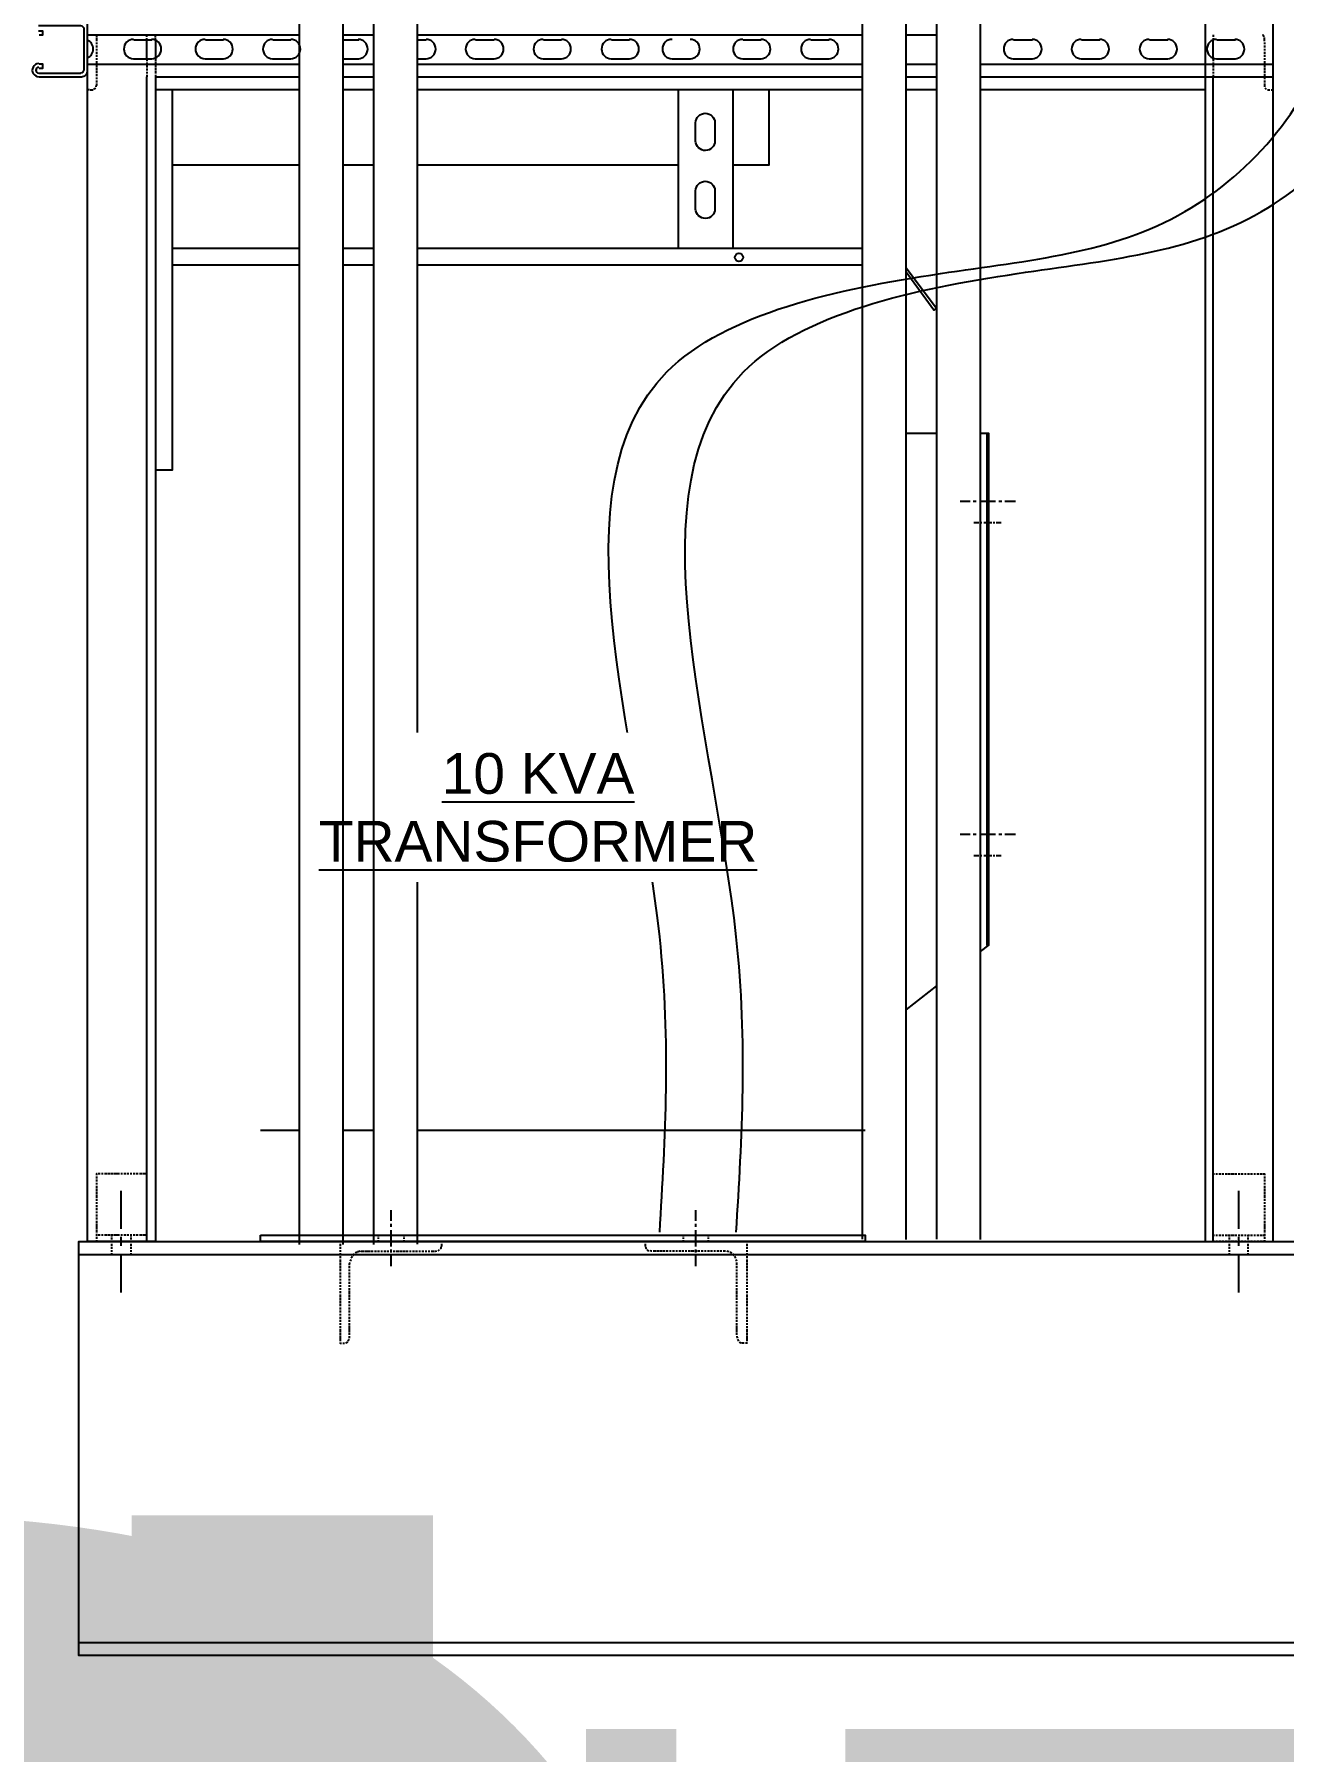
# Model space of a CAD drawing. Header units: feet. Extents: x -18 to 2540, y -48 to 1440.
# Drawn here: x 2076.04 to 2081.39, y 1375.32 to 1382.67 of the extents above; entities that cross this region are included whole.
import ezdxf
from ezdxf import colors
from ezdxf.entities.mleader import LeaderData, LeaderLine
from ezdxf.enums import TextEntityAlignment as Align
from ezdxf.math import Vec2, Vec3

# ---------------------------------------------------------------- set-up
doc = ezdxf.new("R2018")
doc.units = ezdxf.units.FT
doc.header["$MEASUREMENT"] = 0
for name, color, linetype in [('G-ANNO-TEXT', 1, 'Continuous'), ('PDF8_AM_5', 7, 'Continuous'), ('PDF8_LP_OBJ-Hidden', 7, 'Continuous'), ('PDF8_LP_OBJ-Misc', 7, 'Continuous'), ('PDF8_LP_OBJ-Text', 7, 'Continuous')]:
    doc.layers.add(name, color=color, linetype=linetype)
doc.styles.add('NEI-A', font='arial.ttf')

# ---------------------------------------------------------------- blocks, each defined once
blk = doc.blocks.new('Equipment Callout Arrowhead .75')
at = {"color": 0}
blk.add_ellipse((-0.248, 0), major_axis=(0.743, 0), ratio=0.350959, start_param=-0.80282, end_param=3.944413, dxfattribs=at)
blk = doc.blocks.new('TITLE NAME')
at = {"lineweight": 30, "flags": 104}
blk.add_attdef('TITLE_NAME', text='', height=0.2, dxfattribs=at).set_placement((-0.0288, 0.2128), align=Align.BOTTOM_LEFT)
at = {"style": 'NEI-A'}
for tag, p in [('SCALE:', (0, 0)), ('1"_=_', (0.5614, 0.0023))]:
    blk.add_attdef(tag, text='', height=0.1, dxfattribs=at).set_placement(p, align=Align.BOTTOM_LEFT)
blk = doc.blocks.new('DETAIL_TITLE')
at = {"style": 'NEI-A', "flags": 8}
blk.add_attdef('#', text='', height=0.25, dxfattribs=at).set_placement((0.5922, -0.5109), align=Align.MIDDLE_CENTER)
at = {"lineweight": 30, "flags": 104}
blk.add_attdef('DETAIL_TITLE', text='', height=0.25, dxfattribs=at).set_placement((0.9099, -0.5251), align=Align.BOTTOM_LEFT)
at = {"style": 'NEI-A'}
for tag, p in [('SCALE:', (0.9386, -0.7379)), ('1"_=_', (1.5474, -0.7379))]:
    blk.add_attdef(tag, text='', height=0.1094, dxfattribs=at).set_placement(p, align=Align.BOTTOM_LEFT)

msp = doc.modelspace()

# ---------------------------------------------------------------- linework, layer by layer
at = {"layer": 'G-ANNO-TEXT'}
for points in [[(2078.717475, 1377.542928), (2078.717475, 1378.805471), (2078.748673, 1381.221447), (2079.918526, 1381.642295), (2080.963599, 1381.907273), (2081.587522, 1382.702209), (2081.618715, 1383.154229)], [(2079.045031, 1377.542928), (2079.045031, 1378.805471), (2079.076229, 1381.221447), (2080.246081, 1381.642295), (2081.291155, 1381.907273), (2081.915077, 1382.702209), (2081.946271, 1383.154229)]]:
    msp.add_spline(points, degree=3, dxfattribs=at)
at = {"layer": 'PDF8_AM_5', "lineweight": 25}
msp.add_lwpolyline([(2080.87967, 1377.504112), (2082.327939, 1377.504112)], dxfattribs=at)
at = {"layer": 'PDF8_LP_OBJ-Hidden', "lineweight": 25}
for points in [[(2076.270812, 1382.657071), (2076.270812, 1382.665073)], [(2076.270812, 1382.643736), (2076.270812, 1382.651737)], [(2076.270812, 1382.6304), (2076.270812, 1382.638401)], [(2076.270812, 1382.617064), (2076.270812, 1382.625065)], [(2076.270812, 1382.601061), (2076.270812, 1382.61173)], [(2076.31082, 1382.665073), (2076.31082, 1382.662406), (2076.308152, 1382.657071), (2076.308152, 1382.654404)], [(2076.308152, 1382.651737), (2076.308152, 1382.635734)], [(2076.308152, 1382.6304), (2076.308152, 1382.622398)], [(2076.308152, 1382.617064), (2076.308152, 1382.609062)], [(2076.524193, 1382.654404), (2076.524193, 1382.662406)], [(2076.524193, 1382.641068), (2076.524193, 1382.64907)], [(2076.561533, 1382.651737), (2076.561533, 1382.662406)], [(2076.561533, 1382.638401), (2076.561533, 1382.64907)], [(2081.085041, 1382.662406), (2081.085041, 1382.654404)], [(2081.085041, 1382.64907), (2081.085041, 1382.641068)], [(2081.301082, 1382.654404), (2081.301082, 1382.657071), (2081.298415, 1382.662406), (2081.298415, 1382.665073)], [(2081.303749, 1382.635734), (2081.303749, 1382.651737)], [(2081.303749, 1382.6304), (2081.303749, 1382.622398)], [(2081.303749, 1382.617064), (2081.303749, 1382.609062)], [(2081.341089, 1382.657071), (2081.341089, 1382.665073)], [(2081.341089, 1382.643736), (2081.341089, 1382.651737)], [(2081.341089, 1382.6304), (2081.341089, 1382.638401)], [(2081.341089, 1382.617064), (2081.341089, 1382.625065)], [(2081.341089, 1382.601061), (2081.341089, 1382.61173)], [(2076.270812, 1382.587725), (2076.270812, 1382.598394)], [(2076.270812, 1382.574389), (2076.270812, 1382.585058)], [(2076.270812, 1382.561054), (2076.270812, 1382.571722)], [(2076.270812, 1382.547718), (2076.270812, 1382.558386)], [(2076.270812, 1382.534382), (2076.270812, 1382.542383)], [(2076.308152, 1382.603728), (2076.308152, 1382.595727)], [(2076.308152, 1382.590392), (2076.308152, 1382.582391)], [(2076.308152, 1382.577056), (2076.308152, 1382.569055)], [(2076.308152, 1382.563721), (2076.308152, 1382.555719)], [(2076.308152, 1382.550385), (2076.308152, 1382.539716)], [(2076.308152, 1382.537049), (2076.308152, 1382.52638)], [(2076.524193, 1382.558386), (2076.524193, 1382.550385)], [(2076.524193, 1382.545051), (2076.524193, 1382.537049)], [(2076.561533, 1382.561054), (2076.561533, 1382.550385)], [(2076.561533, 1382.547718), (2076.561533, 1382.537049)], [(2076.561533, 1382.534382), (2076.561533, 1382.523713)], [(2081.085041, 1382.558386), (2081.085041, 1382.550385)], [(2081.085041, 1382.545051), (2081.085041, 1382.537049)], [(2081.303749, 1382.603728), (2081.303749, 1382.595727)], [(2081.303749, 1382.590392), (2081.303749, 1382.582391)], [(2081.303749, 1382.577056), (2081.303749, 1382.569055)], [(2081.303749, 1382.563721), (2081.303749, 1382.555719)], [(2081.303749, 1382.550385), (2081.303749, 1382.539716)], [(2081.303749, 1382.537049), (2081.303749, 1382.52638)], [(2081.341089, 1382.587725), (2081.341089, 1382.598394)], [(2081.341089, 1382.574389), (2081.341089, 1382.585058)], [(2081.341089, 1382.561054), (2081.341089, 1382.571722)], [(2081.341089, 1382.547718), (2081.341089, 1382.558386)], [(2081.341089, 1382.534382), (2081.341089, 1382.542383)], [(2076.270812, 1382.521046), (2076.270812, 1382.529048)], [(2076.270812, 1382.50771), (2076.270812, 1382.515712)], [(2076.270812, 1382.494374), (2076.270812, 1382.502376)], [(2076.270812, 1382.481039), (2076.270812, 1382.48904)], [(2076.270812, 1382.467703), (2076.270812, 1382.475704)], [(2076.270812, 1382.4517), (2076.270812, 1382.462368)], [(2076.308152, 1382.523713), (2076.308152, 1382.513045)], [(2076.308152, 1382.510377), (2076.308152, 1382.499709)], [(2076.308152, 1382.494374), (2076.308152, 1382.486373)], [(2076.308152, 1382.481039), (2076.308152, 1382.473037)], [(2076.308152, 1382.467703), (2076.308152, 1382.459701)], [(2076.524193, 1382.531715), (2076.524193, 1382.523713)], [(2076.524193, 1382.518379), (2076.524193, 1382.510377)], [(2076.524193, 1382.505043), (2076.524193, 1382.497042)], [(2076.524193, 1382.491707), (2076.524193, 1382.483706)], [(2076.561533, 1382.521046), (2076.561533, 1382.510377)], [(2076.561533, 1382.50771), (2076.561533, 1382.497042)], [(2076.561533, 1382.491707), (2076.561533, 1382.483706)], [(2081.085041, 1382.531715), (2081.085041, 1382.523713)], [(2081.085041, 1382.518379), (2081.085041, 1382.510377)], [(2081.085041, 1382.505043), (2081.085041, 1382.497042)], [(2081.085041, 1382.491707), (2081.085041, 1382.483706)], [(2081.303749, 1382.523713), (2081.303749, 1382.513045)], [(2081.303749, 1382.510377), (2081.303749, 1382.499709)], [(2081.303749, 1382.494374), (2081.303749, 1382.486373)], [(2081.303749, 1382.481039), (2081.303749, 1382.473037)], [(2081.303749, 1382.467703), (2081.303749, 1382.459701)], [(2081.341089, 1382.521046), (2081.341089, 1382.529048)], [(2081.341089, 1382.50771), (2081.341089, 1382.515712)], [(2081.341089, 1382.494374), (2081.341089, 1382.502376)], [(2081.341089, 1382.481039), (2081.341089, 1382.48904)], [(2081.341089, 1382.467703), (2081.341089, 1382.475704)], [(2081.341089, 1382.4517), (2081.341089, 1382.462368)], [(2076.270812, 1382.438364), (2076.270812, 1382.449033)], [(2076.278814, 1382.427695), (2076.270812, 1382.427695), (2076.270812, 1382.435697)], [(2076.281481, 1382.427695), (2076.294817, 1382.427695)], [(2076.297484, 1382.430363), (2076.300151, 1382.43303), (2076.302818, 1382.43303), (2076.305485, 1382.435697)], [(2076.308152, 1382.454367), (2076.308152, 1382.446366), (2076.305485, 1382.443698), (2076.305485, 1382.441031)], [(2081.303749, 1382.454367), (2081.303749, 1382.441031)], [(2081.306416, 1382.435697), (2081.309083, 1382.43303), (2081.31175, 1382.430363)], [(2081.317085, 1382.427695), (2081.327753, 1382.427695)], [(2081.333088, 1382.427695), (2081.341089, 1382.427695), (2081.341089, 1382.435697)], [(2081.341089, 1382.438364), (2081.341089, 1382.449033)], [(2076.31082, 1377.792166), (2076.308152, 1377.792166), (2076.308152, 1377.786832)], [(2076.308152, 1377.781497), (2076.308152, 1377.773496)], [(2076.308152, 1377.768162), (2076.308152, 1377.76016)], [(2076.324155, 1377.792166), (2076.316154, 1377.792166)], [(2076.337491, 1377.792166), (2076.32949, 1377.792166)], [(2076.353494, 1377.792166), (2076.342826, 1377.792166)], [(2076.36683, 1377.792166), (2076.356161, 1377.792166)], [(2076.380166, 1377.792166), (2076.369497, 1377.792166)], [(2076.393502, 1377.792166), (2076.382833, 1377.792166)], [(2076.406838, 1377.792166), (2076.396169, 1377.792166)], [(2076.420173, 1377.792166), (2076.412172, 1377.792166)], [(2076.433509, 1377.792166), (2076.425508, 1377.792166)], [(2076.446845, 1377.792166), (2076.438843, 1377.792166)], [(2076.460181, 1377.792166), (2076.452179, 1377.792166)], [(2076.473517, 1377.792166), (2076.465515, 1377.792166)], [(2076.486852, 1377.792166), (2076.478851, 1377.792166)], [(2076.502855, 1377.792166), (2076.492187, 1377.792166)], [(2076.516191, 1377.792166), (2076.505523, 1377.792166)], [(2076.524193, 1377.786832), (2076.524193, 1377.792166), (2076.518858, 1377.792166)], [(2076.524193, 1377.773496), (2076.524193, 1377.781497)], [(2076.524193, 1377.76016), (2076.524193, 1377.768162)], [(2081.085041, 1377.786832), (2081.085041, 1377.792166), (2081.090376, 1377.792166)], [(2081.085041, 1377.773496), (2081.085041, 1377.781497)], [(2081.085041, 1377.76016), (2081.085041, 1377.768162)], [(2081.09571, 1377.792166), (2081.103712, 1377.792166)], [(2081.109046, 1377.792166), (2081.117047, 1377.792166)], [(2081.122382, 1377.792166), (2081.130383, 1377.792166)], [(2081.135718, 1377.792166), (2081.146386, 1377.792166)], [(2081.149053, 1377.792166), (2081.159722, 1377.792166)], [(2081.162389, 1377.792166), (2081.173058, 1377.792166)], [(2081.175725, 1377.792166), (2081.186394, 1377.792166)], [(2081.191728, 1377.792166), (2081.19973, 1377.792166)], [(2081.205064, 1377.792166), (2081.213065, 1377.792166)], [(2081.2184, 1377.792166), (2081.226401, 1377.792166)], [(2081.231735, 1377.792166), (2081.239737, 1377.792166)], [(2081.245071, 1377.792166), (2081.253073, 1377.792166)], [(2081.258407, 1377.792166), (2081.266409, 1377.792166)], [(2081.271743, 1377.792166), (2081.279744, 1377.792166)], [(2081.285079, 1377.792166), (2081.295747, 1377.792166)], [(2081.298415, 1377.792166), (2081.303749, 1377.792166), (2081.303749, 1377.786832)], [(2081.303749, 1377.781497), (2081.303749, 1377.773496)], [(2081.303749, 1377.768162), (2081.303749, 1377.76016)], [(2076.308152, 1377.754826), (2076.308152, 1377.746824)], [(2076.308152, 1377.74149), (2076.308152, 1377.730821)], [(2076.308152, 1377.728154), (2076.308152, 1377.717485)], [(2076.308152, 1377.714818), (2076.308152, 1377.70415)], [(2076.308152, 1377.701482), (2076.308152, 1377.690814)], [(2076.524193, 1377.746824), (2076.524193, 1377.754826)], [(2076.524193, 1377.730821), (2076.524193, 1377.74149)], [(2076.524193, 1377.717485), (2076.524193, 1377.728154)], [(2076.524193, 1377.70415), (2076.524193, 1377.714818)], [(2076.524193, 1377.690814), (2076.524193, 1377.701482)], [(2081.085041, 1377.746824), (2081.085041, 1377.754826)], [(2081.085041, 1377.730821), (2081.085041, 1377.74149)], [(2081.085041, 1377.717485), (2081.085041, 1377.728154)], [(2081.085041, 1377.70415), (2081.085041, 1377.714818)], [(2081.085041, 1377.690814), (2081.085041, 1377.701482)], [(2081.303749, 1377.754826), (2081.303749, 1377.746824)], [(2081.303749, 1377.74149), (2081.303749, 1377.730821)], [(2081.303749, 1377.728154), (2081.303749, 1377.717485)], [(2081.303749, 1377.714818), (2081.303749, 1377.70415)], [(2081.303749, 1377.701482), (2081.303749, 1377.690814)], [(2076.308152, 1377.685479), (2076.308152, 1377.677478)], [(2076.308152, 1377.672144), (2076.308152, 1377.664142)], [(2076.308152, 1377.658808), (2076.308152, 1377.650806)], [(2076.308152, 1377.645472), (2076.308152, 1377.637471)], [(2076.308152, 1377.632136), (2076.308152, 1377.624135)], [(2076.308152, 1377.6188), (2076.308152, 1377.610799)], [(2076.524193, 1377.677478), (2076.524193, 1377.685479)], [(2076.524193, 1377.664142), (2076.524193, 1377.672144)], [(2076.524193, 1377.650806), (2076.524193, 1377.658808)], [(2076.524193, 1377.637471), (2076.524193, 1377.645472)], [(2076.524193, 1377.624135), (2076.524193, 1377.632136)], [(2076.524193, 1377.610799), (2076.524193, 1377.6188)], [(2081.085041, 1377.677478), (2081.085041, 1377.685479)], [(2081.085041, 1377.664142), (2081.085041, 1377.672144)], [(2081.085041, 1377.650806), (2081.085041, 1377.658808)], [(2081.085041, 1377.637471), (2081.085041, 1377.645472)], [(2081.085041, 1377.624135), (2081.085041, 1377.632136)], [(2081.085041, 1377.610799), (2081.085041, 1377.6188)], [(2081.303749, 1377.685479), (2081.303749, 1377.677478)], [(2081.303749, 1377.672144), (2081.303749, 1377.664142)], [(2081.303749, 1377.658808), (2081.303749, 1377.650806)], [(2081.303749, 1377.645472), (2081.303749, 1377.637471)], [(2081.303749, 1377.632136), (2081.303749, 1377.624135)], [(2081.303749, 1377.6188), (2081.303749, 1377.610799)], [(2076.308152, 1377.605465), (2076.308152, 1377.597463)], [(2076.308152, 1377.592129), (2076.308152, 1377.58146)], [(2076.308152, 1377.578793), (2076.308152, 1377.568124)], [(2076.308152, 1377.565457), (2076.308152, 1377.554788)], [(2076.308152, 1377.552121), (2076.308152, 1377.541453)], [(2076.524193, 1377.597463), (2076.524193, 1377.605465)], [(2076.524193, 1377.58146), (2076.524193, 1377.592129)], [(2076.524193, 1377.568124), (2076.524193, 1377.578793)], [(2076.524193, 1377.554788), (2076.524193, 1377.565457)], [(2076.524193, 1377.541453), (2076.524193, 1377.552121)], [(2081.085041, 1377.597463), (2081.085041, 1377.605465)], [(2081.085041, 1377.58146), (2081.085041, 1377.592129)], [(2081.085041, 1377.568124), (2081.085041, 1377.578793)], [(2081.085041, 1377.554788), (2081.085041, 1377.565457)], [(2081.085041, 1377.541453), (2081.085041, 1377.552121)], [(2081.303749, 1377.605465), (2081.303749, 1377.597463)], [(2081.303749, 1377.592129), (2081.303749, 1377.58146)], [(2081.303749, 1377.578793), (2081.303749, 1377.568124)], [(2081.303749, 1377.565457), (2081.303749, 1377.554788)], [(2081.303749, 1377.552121), (2081.303749, 1377.541453)], [(2076.308152, 1377.536118), (2076.308152, 1377.528117)], [(2076.31082, 1377.530784), (2076.308152, 1377.530784)], [(2076.308152, 1377.522783), (2076.308152, 1377.514781)], [(2076.308152, 1377.509447), (2076.308152, 1377.504112), (2076.31082, 1377.504112)], [(2076.324155, 1377.530784), (2076.316154, 1377.530784)], [(2076.316154, 1377.504112), (2076.324155, 1377.504112)], [(2076.337491, 1377.530784), (2076.32949, 1377.530784)], [(2076.32949, 1377.504112), (2076.337491, 1377.504112)], [(2076.353494, 1377.530784), (2076.342826, 1377.530784)], [(2076.342826, 1377.504112), (2076.353494, 1377.504112)], [(2076.36683, 1377.530784), (2076.356161, 1377.530784)], [(2076.356161, 1377.504112), (2076.36683, 1377.504112)], [(2076.380166, 1377.530784), (2076.369497, 1377.530784)], [(2076.369497, 1377.504112), (2076.380166, 1377.504112)], [(2076.374832, 1377.52545), (2076.374832, 1377.530784)], [(2076.374832, 1377.512114), (2076.374832, 1377.520115)], [(2076.374832, 1377.498778), (2076.374832, 1377.50678)], [(2076.374832, 1377.485442), (2076.374832, 1377.493444)], [(2076.374832, 1377.472106), (2076.374832, 1377.480108)], [(2076.393502, 1377.530784), (2076.382833, 1377.530784)], [(2076.382833, 1377.504112), (2076.393502, 1377.504112)], [(2076.406838, 1377.530784), (2076.396169, 1377.530784)], [(2076.396169, 1377.504112), (2076.406838, 1377.504112)], [(2076.420173, 1377.530784), (2076.412172, 1377.530784)], [(2076.412172, 1377.504112), (2076.420173, 1377.504112)], [(2076.433509, 1377.530784), (2076.425508, 1377.530784)], [(2076.425508, 1377.504112), (2076.433509, 1377.504112)], [(2076.446845, 1377.530784), (2076.438843, 1377.530784)], [(2076.438843, 1377.504112), (2076.446845, 1377.504112)], [(2076.460181, 1377.530784), (2076.452179, 1377.530784)], [(2076.452179, 1377.504112), (2076.460181, 1377.504112)], [(2076.457514, 1377.52545), (2076.457514, 1377.530784)], [(2076.457514, 1377.512114), (2076.457514, 1377.520115)], [(2076.457514, 1377.498778), (2076.457514, 1377.50678)], [(2076.457514, 1377.485442), (2076.457514, 1377.493444)], [(2076.457514, 1377.472106), (2076.457514, 1377.480108)], [(2076.473517, 1377.530784), (2076.465515, 1377.530784)], [(2076.465515, 1377.504112), (2076.473517, 1377.504112)], [(2076.486852, 1377.530784), (2076.478851, 1377.530784)], [(2076.478851, 1377.504112), (2076.486852, 1377.504112)], [(2076.502855, 1377.530784), (2076.492187, 1377.530784)], [(2076.492187, 1377.504112), (2076.502855, 1377.504112)], [(2076.516191, 1377.530784), (2076.505523, 1377.530784)], [(2076.505523, 1377.504112), (2076.516191, 1377.504112)], [(2076.524193, 1377.530784), (2076.518858, 1377.530784)], [(2076.518858, 1377.504112), (2076.524193, 1377.504112), (2076.524193, 1377.509447)], [(2076.524193, 1377.528117), (2076.524193, 1377.536118)], [(2076.524193, 1377.514781), (2076.524193, 1377.522783)], [(2077.356348, 1377.504112), (2077.351013, 1377.504112), (2077.351013, 1377.498778)], [(2077.351013, 1377.493444), (2077.351013, 1377.485442)], [(2077.351013, 1377.480108), (2077.351013, 1377.472106)], [(2077.369683, 1377.504112), (2077.359015, 1377.504112)], [(2077.383019, 1377.504112), (2077.375018, 1377.504112)], [(2077.396355, 1377.504112), (2077.388354, 1377.504112)], [(2077.409691, 1377.504112), (2077.401689, 1377.504112)], [(2077.423027, 1377.504112), (2077.415025, 1377.504112)], [(2077.436362, 1377.504112), (2077.428361, 1377.504112)], [(2077.449698, 1377.504112), (2077.441697, 1377.504112)], [(2077.463034, 1377.504112), (2077.455033, 1377.504112)], [(2077.479037, 1377.504112), (2077.468368, 1377.504112)], [(2077.492373, 1377.504112), (2077.481704, 1377.504112)], [(2077.505709, 1377.504112), (2077.49504, 1377.504112)], [(2077.519045, 1377.504112), (2077.508376, 1377.504112)], [(2077.53238, 1377.504112), (2077.524379, 1377.504112)], [(2077.545716, 1377.504112), (2077.537715, 1377.504112)], [(2077.559052, 1377.504112), (2077.55105, 1377.504112)], [(2077.572388, 1377.504112), (2077.564386, 1377.504112)], [(2077.585724, 1377.504112), (2077.577722, 1377.504112)], [(2077.599059, 1377.504112), (2077.591058, 1377.504112)], [(2077.612395, 1377.504112), (2077.604394, 1377.504112)], [(2077.628398, 1377.504112), (2077.61773, 1377.504112)], [(2077.641734, 1377.504112), (2077.631065, 1377.504112)], [(2077.65507, 1377.504112), (2077.644401, 1377.504112)], [(2077.668406, 1377.504112), (2077.657737, 1377.504112)], [(2077.681741, 1377.504112), (2077.67374, 1377.504112)], [(2077.695077, 1377.504112), (2077.687076, 1377.504112)], [(2077.708413, 1377.504112), (2077.700412, 1377.504112)], [(2077.721749, 1377.504112), (2077.713747, 1377.504112)], [(2077.735085, 1377.504112), (2077.727083, 1377.504112)], [(2077.748421, 1377.504112), (2077.740419, 1377.504112)], [(2077.761756, 1377.504112), (2077.753755, 1377.504112)], [(2077.777759, 1377.504112), (2077.767091, 1377.504112)], [(2077.769758, 1377.464105), (2077.772425, 1377.466772), (2077.775092, 1377.469439)], [(2077.785761, 1377.498778), (2077.785761, 1377.504112), (2077.780426, 1377.504112)], [(2077.780426, 1377.472106), (2077.783094, 1377.474774), (2077.783094, 1377.480108)], [(2077.785761, 1377.482775), (2077.785761, 1377.493444)], [(2078.655256, 1377.498778), (2078.655256, 1377.504112), (2078.657923, 1377.504112)], [(2078.655256, 1377.493444), (2078.655256, 1377.482775)], [(2078.655256, 1377.480108), (2078.657923, 1377.477441), (2078.657923, 1377.474774), (2078.66059, 1377.472106)], [(2078.663257, 1377.504112), (2078.673926, 1377.504112)], [(2078.663257, 1377.469439), (2078.665925, 1377.466772), (2078.671259, 1377.464105)], [(2078.676593, 1377.504112), (2078.687262, 1377.504112)], [(2078.689929, 1377.504112), (2078.700598, 1377.504112)], [(2078.703265, 1377.504112), (2078.713934, 1377.504112)], [(2078.719268, 1377.504112), (2078.727269, 1377.504112)], [(2078.732604, 1377.504112), (2078.740605, 1377.504112)], [(2078.74594, 1377.504112), (2078.753941, 1377.504112)], [(2078.759275, 1377.504112), (2078.767277, 1377.504112)], [(2078.772611, 1377.504112), (2078.780613, 1377.504112)], [(2078.785947, 1377.504112), (2078.793948, 1377.504112)], [(2078.799283, 1377.504112), (2078.807284, 1377.504112)], [(2078.812619, 1377.504112), (2078.823287, 1377.504112)], [(2078.825954, 1377.504112), (2078.836623, 1377.504112)], [(2078.83929, 1377.504112), (2078.849959, 1377.504112)], [(2078.852626, 1377.504112), (2078.863295, 1377.504112)], [(2078.868629, 1377.504112), (2078.87663, 1377.504112)], [(2078.881965, 1377.504112), (2078.889966, 1377.504112)], [(2078.895301, 1377.504112), (2078.903302, 1377.504112)], [(2078.908636, 1377.504112), (2078.916638, 1377.504112)], [(2078.921972, 1377.504112), (2078.929974, 1377.504112)], [(2078.935308, 1377.504112), (2078.94331, 1377.504112)], [(2078.948644, 1377.504112), (2078.956645, 1377.504112)], [(2078.96198, 1377.504112), (2078.972648, 1377.504112)], [(2078.975316, 1377.504112), (2078.985984, 1377.504112)], [(2078.988651, 1377.504112), (2078.99932, 1377.504112)], [(2079.001987, 1377.504112), (2079.012656, 1377.504112)], [(2079.01799, 1377.504112), (2079.025992, 1377.504112)], [(2079.031326, 1377.504112), (2079.039327, 1377.504112)], [(2079.044662, 1377.504112), (2079.052663, 1377.504112)], [(2079.057998, 1377.504112), (2079.065999, 1377.504112)], [(2079.071333, 1377.504112), (2079.079335, 1377.504112)], [(2079.084669, 1377.504112), (2079.090004, 1377.504112), (2079.090004, 1377.498778)], [(2079.090004, 1377.493444), (2079.090004, 1377.485442)], [(2079.090004, 1377.480108), (2079.090004, 1377.472106)], [(2081.085041, 1377.528117), (2081.085041, 1377.536118)], [(2081.085041, 1377.530784), (2081.090376, 1377.530784)], [(2081.085041, 1377.514781), (2081.085041, 1377.522783)], [(2081.090376, 1377.504112), (2081.085041, 1377.504112), (2081.085041, 1377.509447)], [(2081.09571, 1377.530784), (2081.103712, 1377.530784)], [(2081.103712, 1377.504112), (2081.09571, 1377.504112)], [(2081.109046, 1377.530784), (2081.117047, 1377.530784)], [(2081.117047, 1377.504112), (2081.109046, 1377.504112)], [(2081.122382, 1377.530784), (2081.130383, 1377.530784)], [(2081.130383, 1377.504112), (2081.122382, 1377.504112)], [(2081.135718, 1377.530784), (2081.146386, 1377.530784)], [(2081.146386, 1377.504112), (2081.135718, 1377.504112)], [(2081.149053, 1377.530784), (2081.159722, 1377.530784)], [(2081.159722, 1377.504112), (2081.149053, 1377.504112)], [(2081.154388, 1377.52545), (2081.154388, 1377.530784)], [(2081.154388, 1377.512114), (2081.154388, 1377.520115)], [(2081.154388, 1377.498778), (2081.154388, 1377.50678)], [(2081.154388, 1377.485442), (2081.154388, 1377.493444)], [(2081.154388, 1377.472106), (2081.154388, 1377.480108)], [(2081.162389, 1377.530784), (2081.173058, 1377.530784)], [(2081.173058, 1377.504112), (2081.162389, 1377.504112)], [(2081.175725, 1377.530784), (2081.186394, 1377.530784)], [(2081.186394, 1377.504112), (2081.175725, 1377.504112)], [(2081.191728, 1377.530784), (2081.19973, 1377.530784)], [(2081.19973, 1377.504112), (2081.191728, 1377.504112)], [(2081.205064, 1377.530784), (2081.213065, 1377.530784)], [(2081.213065, 1377.504112), (2081.205064, 1377.504112)], [(2081.2184, 1377.530784), (2081.226401, 1377.530784)], [(2081.226401, 1377.504112), (2081.2184, 1377.504112)], [(2081.231735, 1377.530784), (2081.239737, 1377.530784)], [(2081.239737, 1377.504112), (2081.231735, 1377.504112)], [(2081.234403, 1377.52545), (2081.234403, 1377.530784)], [(2081.234403, 1377.512114), (2081.234403, 1377.520115)], [(2081.234403, 1377.498778), (2081.234403, 1377.50678)], [(2081.234403, 1377.485442), (2081.234403, 1377.493444)], [(2081.234403, 1377.472106), (2081.234403, 1377.480108)], [(2081.245071, 1377.530784), (2081.253073, 1377.530784)], [(2081.253073, 1377.504112), (2081.245071, 1377.504112)], [(2081.258407, 1377.530784), (2081.266409, 1377.530784)], [(2081.266409, 1377.504112), (2081.258407, 1377.504112)], [(2081.271743, 1377.530784), (2081.279744, 1377.530784)], [(2081.279744, 1377.504112), (2081.271743, 1377.504112)], [(2081.285079, 1377.530784), (2081.295747, 1377.530784)], [(2081.295747, 1377.504112), (2081.285079, 1377.504112)], [(2081.298415, 1377.530784), (2081.303749, 1377.530784)], [(2081.303749, 1377.509447), (2081.303749, 1377.504112), (2081.298415, 1377.504112)], [(2081.303749, 1377.536118), (2081.303749, 1377.528117)], [(2081.303749, 1377.522783), (2081.303749, 1377.514781)], [(2076.374832, 1377.458771), (2076.374832, 1377.466772)], [(2076.374832, 1377.448102), (2076.374832, 1377.453436)], [(2076.457514, 1377.458771), (2076.457514, 1377.466772)], [(2076.457514, 1377.448102), (2076.457514, 1377.453436)], [(2077.351013, 1377.466772), (2077.351013, 1377.458771)], [(2077.351013, 1377.453436), (2077.351013, 1377.445435)], [(2077.351013, 1377.4401), (2077.351013, 1377.432099)], [(2077.351013, 1377.426765), (2077.351013, 1377.416096)], [(2077.351013, 1377.413429), (2077.351013, 1377.40276)], [(2077.351013, 1377.400093), (2077.351013, 1377.389424)], [(2077.391021, 1377.40276), (2077.391021, 1377.408095), (2077.393688, 1377.413429)], [(2077.391021, 1377.389424), (2077.391021, 1377.397426)], [(2077.396355, 1377.426765), (2077.393688, 1377.418763)], [(2077.401689, 1377.4401), (2077.399022, 1377.434766), (2077.396355, 1377.432099)], [(2077.412358, 1377.450769), (2077.404356, 1377.442768)], [(2077.423027, 1377.456103), (2077.417692, 1377.456103), (2077.415025, 1377.453436)], [(2077.436362, 1377.461438), (2077.428361, 1377.458771), (2077.425694, 1377.458771)], [(2077.43903, 1377.461438), (2077.452365, 1377.461438)], [(2077.455033, 1377.461438), (2077.465701, 1377.461438)], [(2077.468368, 1377.461438), (2077.479037, 1377.461438)], [(2077.481704, 1377.461438), (2077.492373, 1377.461438)], [(2077.497707, 1377.461438), (2077.505709, 1377.461438)], [(2077.511043, 1377.461438), (2077.519045, 1377.461438)], [(2077.524379, 1377.461438), (2077.53238, 1377.461438)], [(2077.537715, 1377.461438), (2077.545716, 1377.461438)], [(2077.55105, 1377.461438), (2077.559052, 1377.461438)], [(2077.564386, 1377.461438), (2077.572388, 1377.461438)], [(2077.577722, 1377.461438), (2077.585724, 1377.461438)], [(2077.591058, 1377.461438), (2077.601727, 1377.461438)], [(2077.604394, 1377.461438), (2077.615062, 1377.461438)], [(2077.61773, 1377.461438), (2077.628398, 1377.461438)], [(2077.631065, 1377.461438), (2077.641734, 1377.461438)], [(2077.647068, 1377.461438), (2077.65507, 1377.461438)], [(2077.660404, 1377.461438), (2077.668406, 1377.461438)], [(2077.67374, 1377.461438), (2077.681741, 1377.461438)], [(2077.687076, 1377.461438), (2077.695077, 1377.461438)], [(2077.700412, 1377.461438), (2077.708413, 1377.461438)], [(2077.713747, 1377.461438), (2077.721749, 1377.461438)], [(2077.727083, 1377.461438), (2077.735085, 1377.461438)], [(2077.740419, 1377.461438), (2077.751088, 1377.461438)], [(2077.753755, 1377.461438), (2077.759089, 1377.461438), (2077.764424, 1377.464105)], [(2078.684595, 1377.461438), (2078.681928, 1377.461438), (2078.676593, 1377.464105)], [(2078.700598, 1377.461438), (2078.689929, 1377.461438)], [(2078.713934, 1377.461438), (2078.703265, 1377.461438)], [(2078.727269, 1377.461438), (2078.716601, 1377.461438)], [(2078.740605, 1377.461438), (2078.729937, 1377.461438)], [(2078.753941, 1377.461438), (2078.74594, 1377.461438)], [(2078.767277, 1377.461438), (2078.759275, 1377.461438)], [(2078.780613, 1377.461438), (2078.772611, 1377.461438)], [(2078.793948, 1377.461438), (2078.785947, 1377.461438)], [(2078.807284, 1377.461438), (2078.799283, 1377.461438)], [(2078.82062, 1377.461438), (2078.812619, 1377.461438)], [(2078.833956, 1377.461438), (2078.825954, 1377.461438)], [(2078.849959, 1377.461438), (2078.83929, 1377.461438)], [(2078.863295, 1377.461438), (2078.852626, 1377.461438)], [(2078.87663, 1377.461438), (2078.865962, 1377.461438)], [(2078.889966, 1377.461438), (2078.879298, 1377.461438)], [(2078.903302, 1377.461438), (2078.895301, 1377.461438)], [(2078.916638, 1377.461438), (2078.908636, 1377.461438)], [(2078.929974, 1377.461438), (2078.921972, 1377.461438)], [(2078.94331, 1377.461438), (2078.935308, 1377.461438)], [(2078.956645, 1377.461438), (2078.948644, 1377.461438)], [(2078.969981, 1377.461438), (2078.96198, 1377.461438)], [(2078.983317, 1377.461438), (2078.975316, 1377.461438)], [(2078.99932, 1377.461438), (2078.988651, 1377.461438)], [(2079.012656, 1377.458771), (2079.004654, 1377.461438)], [(2079.025992, 1377.453436), (2079.020657, 1377.456103), (2079.01799, 1377.456103)], [(2079.03666, 1377.442768), (2079.028659, 1377.450769)], [(2079.041995, 1377.432099), (2079.041995, 1377.434766), (2079.039327, 1377.4401)], [(2079.047329, 1377.418763), (2079.044662, 1377.426765)], [(2079.047329, 1377.40276), (2079.047329, 1377.413429)], [(2079.047329, 1377.389424), (2079.047329, 1377.397426)], [(2079.090004, 1377.466772), (2079.090004, 1377.458771)], [(2079.090004, 1377.453436), (2079.090004, 1377.445435)], [(2079.090004, 1377.4401), (2079.090004, 1377.432099)], [(2079.090004, 1377.426765), (2079.090004, 1377.416096)], [(2079.090004, 1377.413429), (2079.090004, 1377.40276)], [(2079.090004, 1377.400093), (2079.090004, 1377.389424)], [(2081.154388, 1377.458771), (2081.154388, 1377.466772)], [(2081.154388, 1377.448102), (2081.154388, 1377.453436)], [(2081.234403, 1377.458771), (2081.234403, 1377.466772)], [(2081.234403, 1377.448102), (2081.234403, 1377.453436)], [(2077.351013, 1377.386757), (2077.351013, 1377.376089)], [(2077.351013, 1377.370754), (2077.351013, 1377.362753)], [(2077.351013, 1377.357418), (2077.351013, 1377.349417)], [(2077.351013, 1377.344083), (2077.351013, 1377.336081)], [(2077.351013, 1377.330747), (2077.351013, 1377.322745)], [(2077.391021, 1377.376089), (2077.391021, 1377.38409)], [(2077.391021, 1377.362753), (2077.391021, 1377.370754)], [(2077.391021, 1377.349417), (2077.391021, 1377.357418)], [(2077.391021, 1377.336081), (2077.391021, 1377.344083)], [(2077.391021, 1377.322745), (2077.391021, 1377.330747)], [(2079.047329, 1377.376089), (2079.047329, 1377.38409)], [(2079.047329, 1377.362753), (2079.047329, 1377.370754)], [(2079.047329, 1377.349417), (2079.047329, 1377.357418)], [(2079.047329, 1377.336081), (2079.047329, 1377.344083)], [(2079.047329, 1377.322745), (2079.047329, 1377.330747)], [(2079.090004, 1377.386757), (2079.090004, 1377.376089)], [(2079.090004, 1377.370754), (2079.090004, 1377.362753)], [(2079.090004, 1377.357418), (2079.090004, 1377.349417)], [(2079.090004, 1377.344083), (2079.090004, 1377.336081)], [(2079.090004, 1377.330747), (2079.090004, 1377.322745)], [(2077.351013, 1377.317411), (2077.351013, 1377.309409)], [(2077.351013, 1377.304075), (2077.351013, 1377.296074)], [(2077.351013, 1377.290739), (2077.351013, 1377.282738)], [(2077.351013, 1377.277404), (2077.351013, 1377.266735)], [(2077.351013, 1377.264068), (2077.351013, 1377.253399)], [(2077.351013, 1377.250732), (2077.351013, 1377.240063)], [(2077.391021, 1377.309409), (2077.391021, 1377.317411)], [(2077.391021, 1377.293406), (2077.391021, 1377.304075)], [(2077.391021, 1377.280071), (2077.391021, 1377.290739)], [(2077.391021, 1377.266735), (2077.391021, 1377.277404)], [(2077.391021, 1377.253399), (2077.391021, 1377.264068)], [(2077.391021, 1377.240063), (2077.391021, 1377.248065)], [(2079.047329, 1377.309409), (2079.047329, 1377.317411)], [(2079.047329, 1377.293406), (2079.047329, 1377.304075)], [(2079.047329, 1377.280071), (2079.047329, 1377.290739)], [(2079.047329, 1377.266735), (2079.047329, 1377.277404)], [(2079.047329, 1377.253399), (2079.047329, 1377.264068)], [(2079.047329, 1377.240063), (2079.047329, 1377.248065)], [(2079.090004, 1377.317411), (2079.090004, 1377.309409)], [(2079.090004, 1377.304075), (2079.090004, 1377.296074)], [(2079.090004, 1377.290739), (2079.090004, 1377.282738)], [(2079.090004, 1377.277404), (2079.090004, 1377.266735)], [(2079.090004, 1377.264068), (2079.090004, 1377.253399)], [(2079.090004, 1377.250732), (2079.090004, 1377.240063)], [(2077.351013, 1377.237396), (2077.351013, 1377.226727)], [(2077.351013, 1377.221393), (2077.351013, 1377.213392)], [(2077.351013, 1377.208057), (2077.351013, 1377.200056)], [(2077.351013, 1377.194721), (2077.351013, 1377.18672)], [(2077.351013, 1377.181386), (2077.351013, 1377.173384)], [(2077.391021, 1377.226727), (2077.391021, 1377.234729)], [(2077.391021, 1377.213392), (2077.391021, 1377.221393)], [(2077.391021, 1377.200056), (2077.391021, 1377.208057)], [(2077.391021, 1377.18672), (2077.391021, 1377.194721)], [(2077.391021, 1377.173384), (2077.391021, 1377.181386)], [(2079.047329, 1377.226727), (2079.047329, 1377.234729)], [(2079.047329, 1377.213392), (2079.047329, 1377.221393)], [(2079.047329, 1377.200056), (2079.047329, 1377.208057)], [(2079.047329, 1377.18672), (2079.047329, 1377.194721)], [(2079.047329, 1377.173384), (2079.047329, 1377.181386)], [(2079.090004, 1377.237396), (2079.090004, 1377.226727)], [(2079.090004, 1377.221393), (2079.090004, 1377.213392)], [(2079.090004, 1377.208057), (2079.090004, 1377.200056)], [(2079.090004, 1377.194721), (2079.090004, 1377.18672)], [(2079.090004, 1377.181386), (2079.090004, 1377.173384)], [(2077.351013, 1377.16805), (2077.351013, 1377.160048)], [(2077.351013, 1377.154714), (2077.351013, 1377.146713)], [(2077.351013, 1377.141378), (2077.351013, 1377.133377)], [(2077.351013, 1377.128042), (2077.351013, 1377.117374)], [(2077.351013, 1377.114707), (2077.351013, 1377.104038)], [(2077.351013, 1377.101371), (2077.351013, 1377.090702)], [(2077.391021, 1377.160048), (2077.391021, 1377.16805)], [(2077.391021, 1377.144045), (2077.391021, 1377.154714)], [(2077.391021, 1377.13071), (2077.391021, 1377.141378)], [(2077.391021, 1377.117374), (2077.391021, 1377.128042)], [(2077.391021, 1377.104038), (2077.391021, 1377.114707)], [(2079.047329, 1377.160048), (2079.047329, 1377.16805)], [(2079.047329, 1377.144045), (2079.047329, 1377.154714)], [(2079.047329, 1377.13071), (2079.047329, 1377.141378)], [(2079.047329, 1377.117374), (2079.047329, 1377.128042)], [(2079.047329, 1377.104038), (2079.047329, 1377.114707)], [(2079.090004, 1377.16805), (2079.090004, 1377.160048)], [(2079.090004, 1377.154714), (2079.090004, 1377.146713)], [(2079.090004, 1377.141378), (2079.090004, 1377.133377)], [(2079.090004, 1377.128042), (2079.090004, 1377.117374)], [(2079.090004, 1377.114707), (2079.090004, 1377.104038)], [(2079.090004, 1377.101371), (2079.090004, 1377.090702)], [(2077.351013, 1377.088035), (2077.351013, 1377.077366)], [(2077.351013, 1377.072032), (2077.351013, 1377.069365), (2077.356348, 1377.069365)], [(2077.361682, 1377.069365), (2077.369683, 1377.069365)], [(2077.375018, 1377.069365), (2077.377685, 1377.072032), (2077.383019, 1377.074699)], [(2077.385686, 1377.077366), (2077.388354, 1377.082701), (2077.391021, 1377.085368)], [(2077.391021, 1377.090702), (2077.391021, 1377.098704)], [(2079.047329, 1377.098704), (2079.047329, 1377.096036), (2079.049996, 1377.090702)], [(2079.049996, 1377.085368), (2079.052663, 1377.080033), (2079.05533, 1377.077366)], [(2079.057998, 1377.074699), (2079.060665, 1377.072032), (2079.063332, 1377.072032), (2079.065999, 1377.069365)], [(2079.079335, 1377.069365), (2079.068666, 1377.069365)], [(2079.090004, 1377.072032), (2079.090004, 1377.069365), (2079.084669, 1377.069365)], [(2079.090004, 1377.088035), (2079.090004, 1377.077366)]]:
    msp.add_lwpolyline(points, dxfattribs=at)
at = {"layer": 'PDF8_LP_OBJ-Misc', "lineweight": 25}
for points in [[(2077.177512, 1377.491173), (2077.177512, 1384.341084)], [(2077.364213, 1377.49079), (2077.364213, 1384.341084)], [(2077.49545, 1377.491173), (2077.49545, 1384.341084)], [(2077.682151, 1377.491725), (2077.682151, 1384.341084)], [(2079.584766, 1377.513804), (2079.584766, 1384.341084)], [(2079.771468, 1377.5126), (2079.771468, 1384.341084)], [(2079.902704, 1377.513804), (2079.902704, 1384.341084)], [(2080.089406, 1377.5126), (2080.089406, 1384.341084)], [(2076.062773, 1382.662406), (2076.078776, 1382.662406), (2076.078776, 1382.678409), (2076.060106, 1382.678409)], [(2076.270812, 1382.662406), (2077.177512, 1382.662406)], [(2076.468182, 1382.641068), (2076.54553, 1382.641068)], [(2076.524193, 1382.558386), (2076.524193, 1382.641068)], [(2076.561533, 1382.638401), (2076.561533, 1382.561054)], [(2076.774536, 1382.641068), (2076.851883, 1382.641068)], [(2077.063235, 1382.641068), (2077.140582, 1382.641068)], [(2077.364213, 1382.662406), (2077.49545, 1382.662406)], [(2077.364213, 1382.641068), (2077.431303, 1382.641068)], [(2077.682151, 1382.662406), (2079.584766, 1382.662406)], [(2077.682151, 1382.641068), (2077.719357, 1382.641068)], [(2077.930063, 1382.641068), (2078.010078, 1382.641068)], [(2078.220784, 1382.641068), (2078.298131, 1382.641068)], [(2078.511504, 1382.641068), (2078.588852, 1382.641068)], [(2079.074001, 1382.641068), (2079.151348, 1382.641068)], [(2079.364721, 1382.641068), (2079.442069, 1382.641068)], [(2079.771468, 1382.662406), (2079.902704, 1382.662406)], [(2080.231549, 1382.641068), (2080.311564, 1382.641068)], [(2080.52227, 1382.641068), (2080.599618, 1382.641068)], [(2080.812991, 1382.641068), (2080.890339, 1382.641068)], [(2081.085041, 1382.558386), (2081.085041, 1382.641068)], [(2081.101044, 1382.641068), (2081.181059, 1382.641068)], [(2076.062773, 1382.521046), (2076.078776, 1382.521046), (2076.078776, 1382.537049), (2076.062773, 1382.537049)], [(2076.270812, 1382.537049), (2077.177512, 1382.537049)], [(2076.54553, 1382.558386), (2076.468182, 1382.558386)], [(2076.851883, 1382.558386), (2076.774536, 1382.558386)], [(2077.140582, 1382.558386), (2077.063235, 1382.558386)], [(2077.431303, 1382.558386), (2077.364213, 1382.558386)], [(2077.364213, 1382.537049), (2077.49545, 1382.537049)], [(2077.719357, 1382.558386), (2077.682151, 1382.558386)], [(2077.682151, 1382.537049), (2079.584766, 1382.537049)], [(2078.010078, 1382.558386), (2077.930063, 1382.558386)], [(2078.298131, 1382.558386), (2078.220784, 1382.558386)], [(2078.588852, 1382.558386), (2078.511504, 1382.558386)], [(2078.849228, 1382.558386), (2078.77188, 1382.558386)], [(2079.151348, 1382.558386), (2079.074001, 1382.558386)], [(2079.442069, 1382.558386), (2079.364721, 1382.558386)], [(2079.771468, 1382.537049), (2079.902704, 1382.537049)], [(2080.089406, 1382.537049), (2081.341089, 1382.537049)], [(2080.311564, 1382.558386), (2080.231549, 1382.558386)], [(2080.599618, 1382.558386), (2080.52227, 1382.558386)], [(2080.890339, 1382.558386), (2080.812991, 1382.558386)], [(2081.181059, 1382.558386), (2081.101044, 1382.558386)], [(2076.241473, 1382.497042), (2076.062773, 1382.497042)], [(2076.524193, 1377.504112), (2076.524193, 1382.483706)], [(2076.561533, 1382.483706), (2077.177512, 1382.483706)], [(2077.364213, 1382.483706), (2077.49545, 1382.483706)], [(2077.682151, 1382.483706), (2079.584766, 1382.483706)], [(2079.771468, 1382.483706), (2079.902704, 1382.483706)], [(2081.085041, 1377.504112), (2081.085041, 1382.483706)], [(2076.561533, 1380.803393), (2076.633546, 1380.803393), (2076.633546, 1382.427695)], [(2077.49545, 1382.427695), (2077.364213, 1382.427695)], [(2078.796616, 1382.427695), (2078.796616, 1381.750236)], [(2079.031326, 1382.107636), (2079.186021, 1382.107636), (2079.186021, 1382.427695)], [(2079.031326, 1381.750236), (2079.031326, 1382.427695)], [(2079.902704, 1382.427695), (2079.771468, 1382.427695)], [(2081.050368, 1382.427695), (2080.089406, 1382.427695)], [(2076.633546, 1382.107636), (2077.177512, 1382.107636)], [(2077.364213, 1382.107636), (2077.49545, 1382.107636)], [(2077.682151, 1382.107636), (2078.796616, 1382.107636)], [(2076.631408, 1381.750236), (2077.177512, 1381.750236)], [(2077.364213, 1381.750236), (2077.49545, 1381.750236)], [(2077.682151, 1381.750236), (2079.584766, 1381.750236)], [(2077.177512, 1381.678223), (2076.633809, 1381.678223)], [(2077.49545, 1381.678223), (2077.364213, 1381.678223)], [(2079.584766, 1381.678223), (2077.682151, 1381.678223)], [(2079.771468, 1381.666659), (2079.900821, 1381.494188), (2079.890152, 1381.486187), (2079.771468, 1381.648505)], [(2079.902704, 1380.958089), (2079.771468, 1380.958089)], [(2080.089406, 1378.743258), (2080.124863, 1378.771015), (2080.124863, 1380.958089), (2080.089406, 1380.958089)], [(2080.116861, 1380.958089), (2080.116861, 1378.771015), (2080.124863, 1378.771015)], [(2080.124863, 1380.699374), (2080.116861, 1380.699374)], [(2080.044848, 1380.667368), (2080.002173, 1380.667368)], [(2080.07152, 1380.667368), (2080.058184, 1380.667368)], [(2080.154202, 1380.667368), (2080.087523, 1380.667368)], [(2080.180873, 1380.667368), (2080.167537, 1380.667368)], [(2080.239551, 1380.667368), (2080.194209, 1380.667368)], [(2080.082188, 1380.576684), (2080.060851, 1380.576684)], [(2080.095524, 1380.576684), (2080.09019, 1380.576684)], [(2080.138199, 1380.576684), (2080.103525, 1380.576684)], [(2080.124863, 1380.614024), (2080.116861, 1380.614024)], [(2080.151534, 1380.576684), (2080.143533, 1380.576684)], [(2080.178206, 1380.576684), (2080.156869, 1380.576684)], [(2080.124863, 1380.526008), (2080.116861, 1380.526008)], [(2080.044848, 1379.243103), (2080.002173, 1379.243103)], [(2080.07152, 1379.243103), (2080.058184, 1379.243103)], [(2080.154202, 1379.243103), (2080.087523, 1379.243103)], [(2080.124863, 1379.275109), (2080.116861, 1379.275109)], [(2080.180873, 1379.243103), (2080.167537, 1379.243103)], [(2080.239551, 1379.243103), (2080.194209, 1379.243103)], [(2080.124863, 1379.189759), (2080.116861, 1379.189759)], [(2080.082188, 1379.152419), (2080.060851, 1379.152419)], [(2080.095524, 1379.152419), (2080.09019, 1379.152419)], [(2080.138199, 1379.152419), (2080.103525, 1379.152419)], [(2080.124863, 1379.10441), (2080.116861, 1379.10441)], [(2080.151534, 1379.152419), (2080.143533, 1379.152419)], [(2080.178206, 1379.152419), (2080.156869, 1379.152419)], [(2079.771468, 1378.494367), (2079.902704, 1378.597103)], [(2077.009616, 1377.978867), (2077.177512, 1377.978867)], [(2077.364213, 1377.978867), (2077.49545, 1377.978867)], [(2077.682151, 1377.978867), (2079.596765, 1377.978867)], [(2076.414839, 1377.557456), (2076.414839, 1377.720153)], [(2081.194395, 1377.557456), (2081.194395, 1377.720153)], [(2077.567053, 1377.637471), (2077.567053, 1377.592129)], [(2078.871296, 1377.637471), (2078.871296, 1377.592129)], [(2077.567053, 1377.578793), (2077.567053, 1377.565457)], [(2077.567053, 1377.552121), (2077.567053, 1377.482775)], [(2078.871296, 1377.578793), (2078.871296, 1377.565457)], [(2078.871296, 1377.552121), (2078.871296, 1377.482775)], [(2076.414839, 1377.485442), (2076.414839, 1377.522783)], [(2077.51371, 1377.530784), (2077.51371, 1377.52545)], [(2077.51371, 1377.520115), (2077.51371, 1377.514781)], [(2077.51371, 1377.509447), (2077.51371, 1377.504112)], [(2077.567053, 1377.469439), (2077.567053, 1377.456103)], [(2077.623064, 1377.530784), (2077.623064, 1377.52545)], [(2077.623064, 1377.520115), (2077.623064, 1377.514781)], [(2077.623064, 1377.509447), (2077.623064, 1377.504112)], [(2078.817953, 1377.530784), (2078.817953, 1377.52545)], [(2078.817953, 1377.520115), (2078.817953, 1377.514781)], [(2078.817953, 1377.509447), (2078.817953, 1377.504112)], [(2078.871296, 1377.469439), (2078.871296, 1377.456103)], [(2078.924639, 1377.530784), (2078.924639, 1377.52545)], [(2078.924639, 1377.520115), (2078.924639, 1377.514781)], [(2078.924639, 1377.509447), (2078.924639, 1377.504112)], [(2081.194395, 1377.485442), (2081.194395, 1377.522783)], [(2076.414839, 1377.285405), (2076.414839, 1377.448102)], [(2077.567053, 1377.442768), (2077.567053, 1377.397426)], [(2078.871296, 1377.442768), (2078.871296, 1377.397426)], [(2081.194395, 1377.285405), (2081.194395, 1377.448102)]]:
    msp.add_lwpolyline(points, dxfattribs=at)
msp.add_lwpolyline([(2076.060106, 1382.702413), (2076.24014, 1382.702413, -0.41421409), (2076.254809, 1382.68641), (2076.254809, 1382.513045, -0.41421409), (2076.24014, 1382.499709)], format="xyb", dxfattribs=at)
for points in [[(2078.953978, 1382.286336), (2078.953978, 1382.210171, -0.99636306), (2078.871296, 1382.208988), (2078.871296, 1382.286336, -0.99636306)], [(2078.953978, 1381.995615), (2078.953978, 1381.91945, -0.99636306), (2078.871296, 1381.918267), (2078.871296, 1381.995615, -0.99636306)]]:
    msp.add_lwpolyline(points, format="xyb", close=True, dxfattribs=at)
msp.add_lwpolyline([(2077.009616, 1377.530784), (2079.596765, 1377.530784), (2079.596765, 1377.504112), (2077.009616, 1377.504112)], close=True, dxfattribs=at)
msp.add_circle((2079.056664, 1381.711562), 0.017337, dxfattribs=at)
for centre, radius, start, end in [((2076.253476, 1382.602395), 0.041341, 292.0440583, 67.9559417), ((2076.466849, 1382.602395), 0.041341, 90.2087607, 269.7912393), ((2076.544196, 1382.602395), 0.041341, 270.2087607, 89.7912393), ((2076.773202, 1382.602395), 0.041341, 90.2087607, 269.7912393), ((2076.85055, 1382.602395), 0.041341, 270.2087607, 89.7912393), ((2077.061901, 1382.602395), 0.041341, 90.2087607, 269.7912393), ((2077.139249, 1382.602395), 0.041341, 270.2087607, 89.7912393), ((2077.427302, 1382.602395), 0.041341, 270.2087607, 89.7912393), ((2077.718023, 1382.602395), 0.041341, 270.2087607, 89.7912393), ((2077.928729, 1382.602395), 0.041341, 90.2087607, 269.7912393), ((2078.008744, 1382.602395), 0.041341, 270.2087607, 89.7912393), ((2078.21945, 1382.602395), 0.041341, 90.2087607, 269.7912393), ((2078.296798, 1382.602395), 0.041341, 270.2087607, 89.7912393), ((2078.510171, 1382.602395), 0.041341, 90.2087607, 269.7912393), ((2078.587518, 1382.602395), 0.041341, 270.2087607, 89.7912393), ((2078.770546, 1382.602395), 0.041341, 90.2087607, 269.7912393), ((2078.847894, 1382.602395), 0.041341, 270.2087607, 89.7912393), ((2079.072667, 1382.602395), 0.041341, 90.2087607, 269.7912393), ((2079.150015, 1382.602395), 0.041341, 270.2087607, 89.7912393), ((2079.363388, 1382.602395), 0.041341, 90.2087607, 269.7912393), ((2079.440735, 1382.602395), 0.041341, 270.2087607, 89.7912393), ((2080.230216, 1382.602395), 0.041341, 90.2087607, 269.7912393), ((2080.310231, 1382.602395), 0.041341, 270.2087607, 89.7912393), ((2080.520937, 1382.602395), 0.041341, 90.2087607, 269.7912393), ((2080.598284, 1382.602395), 0.041341, 270.2087607, 89.7912393), ((2080.811657, 1382.602395), 0.041341, 90.2087607, 269.7912393), ((2080.889005, 1382.602395), 0.041341, 270.2087607, 89.7912393), ((2081.099711, 1382.602395), 0.041341, 90.2087607, 269.7912393), ((2081.177059, 1382.602395), 0.041341, 270.2087607, 89.7912393), ((2076.06144, 1382.511711), 0.012002, 90.0000224, 269.9999776)]:
    msp.add_arc(centre, radius, start, end, dxfattribs=at)
at = {"layer": 'PDF8_LP_OBJ-Text', "lineweight": 25}
for points in [[(2083.5495, 1375.733116), (2076.233472, 1375.733116), (2076.233472, 1377.504112), (2082.925384, 1377.504112)], [(2076.233472, 1377.448102), (2082.944054, 1377.448102)], [(2076.233472, 1375.789127), (2083.528163, 1375.789127)]]:
    msp.add_lwpolyline(points, dxfattribs=at)

# ---------------------------------------------------------------- block references
at = {"layer": 'G-ANNO-TEXT'}
ref = msp.add_blockref('DETAIL_TITLE', (2015.001704, 1376.842178), dxfattribs=dict(at, xscale=2.26283738676726, yscale=2.26283738676726, zscale=2.26283738676726))
lines = msp.add_mtext('{\\LSCADA RACK DETAIL (SIDE VIEW)}', dxfattribs={"layer": '0', "insert": (2017.060652, 1376.332726), "char_height": 10.57518883, "attachment_point": 1})
ref.add_attrib('DETAIL_TITLE', '', (2017.060652, 1376.332726)).embed_mtext(lines)
ref = msp.add_blockref('DETAIL_TITLE', (1992.628943, 1376.842178), dxfattribs=dict(at, xscale=2.26283738676726, yscale=2.26283738676726, zscale=2.26283738676726))
lines = msp.add_mtext('{\\LSCADA RACK ELEVATION DETAIL}', dxfattribs={"layer": '0', "insert": (1994.687891, 1376.332726), "char_height": 10.33535964, "attachment_point": 1})
ref.add_attrib('DETAIL_TITLE', '', (1994.687891, 1376.332726)).embed_mtext(lines)
ref = msp.add_blockref('TITLE NAME', (2065.399814, 1374.527358), dxfattribs=dict(at, xscale=1.738563607843373, yscale=1.738563607843373, zscale=1.738563607843373))
lines = msp.add_mtext('{\\LEND VIEW}', dxfattribs={"layer": '0', "insert": (2065.349826, 1375.418862), "char_height": 3.1001843, "attachment_point": 1})
ref.add_attrib('TITLE_NAME', '', (2065.349826, 1375.418862)).embed_mtext(lines)

# ---------------------------------------------------------------- next in the draw order: texts
at = {"layer": 'G-ANNO-TEXT', "linetype": 'Continuous', "insert": (2078.197396, 1379.358576), "char_height": 0.17385636, "attachment_point": 5, "style": 'NEI-A', "bg_fill": 3, "box_fill_scale": 1.5, "bg_fill_color": 256, "bg_fill_transparency": 0}
msp.add_mtext_dynamic_manual_height_columns('{\\L10 KVA TRANSFORMER}', width=1.06741437, gutter_width=0.014865, heights=[0], dxfattribs=at)

# ---------------------------------------------------------------- next in the draw order: leaders
at = {"layer": 'G-ANNO-TEXT'}
ml = msp.add_multileader_mtext('Standard', dxfattribs=at)
ml.set_content('\\A1;6 MOTOR CONTROL CABLE CONDUITS (TYP.)', color=256, style='NEI-A')
ml.set_leader_properties()
ml.set_arrow_properties(name='Equipment Callout Arrowhead .75')
ml.build(insert=Vec2(0, 0))
ml.multileader.update_dxf_attribs({"dogleg_length": 0.0625, "arrow_head_size": 0.125})
ctx = ml.context
ctx.base_point, ctx.char_height, ctx.arrow_head_size, ctx.landing_gap_size, ctx.plane_origin = Vec3(2133.680839, 1383.790863), 0.1, 0.125, 0.09, Vec3(2077.345805, 1319.927864)
notes = []
notes.append((ctx, [(0, (0, 0, 0), (0, 0), (1, 0), 1, [])]))
ctx.mtext.insert, ctx.mtext.width, ctx.mtext.flow_direction = Vec3(2133.770839, 1383.855563), 2.21448175, 5
ctx.mtext.has_bg_fill, ctx.mtext.bg_color, ctx.mtext.bg_scale_factor, ctx.mtext.bg_transparency, ctx.mtext.use_window_bg_color = 1, -1027028792, 1.5, 0, 1
for ctx, leaders in notes:
    for number, flags, end, landing, length, lines in leaders:
        leader = LeaderData()
        leader.index, (leader.has_last_leader_line, leader.has_dogleg_vector, leader.attachment_direction) = number, flags
        leader.last_leader_point, leader.dogleg_vector, leader.dogleg_length = Vec3(end), Vec3(landing), length
        for number, points, colour, breaks in lines:
            line = LeaderLine()
            line.index, line.vertices, line.color, line.breaks = number, Vec3.list(points), colors.encode_raw_color(colour), breaks
            leader.lines.append(line)
        ctx.leaders.append(leader)

# ---------------------------------------------------------------- next in the draw order: linework, layer by layer
at = {"layer": 'PDF8_LP_OBJ-Misc', "lineweight": 25}
msp.add_line((2079.584766, 1382.427695), (2077.682151, 1382.427695), dxfattribs=at)
for points in [[(2076.561533, 1382.483706), (2076.561533, 1377.504112), (2076.270812, 1377.504112), (2076.270812, 1388.511494)], [(2081.050368, 1385.380245), (2081.050368, 1377.504112), (2081.341089, 1377.504112), (2081.341089, 1388.511494)], [(2080.089406, 1382.483706), (2081.341089, 1382.483706)], [(2077.177512, 1382.427695), (2076.561533, 1382.427695)]]:
    msp.add_lwpolyline(points, dxfattribs=at)
msp.add_lwpolyline([(2076.06144, 1382.539716, 1.00000002), (2076.062773, 1382.483706), (2076.244141, 1382.483706, 0.41421357), (2076.270812, 1382.510377)], format="xyb", dxfattribs=at)

doc.saveas('drawing.dxf')
